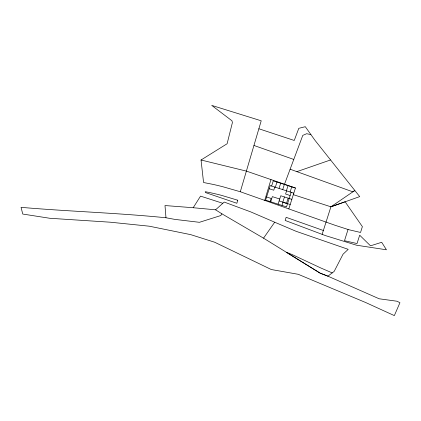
<?xml version="1.0" encoding="UTF-8"?>
<svg xmlns="http://www.w3.org/2000/svg" width="421" height="421" viewBox="0 0 421 421"><rect width="100%" height="100%" fill="white"/><g stroke="black" fill="none" stroke-linecap="round" stroke-linejoin="round"><path stroke-width="0.63" d="M240.302 191.744L261.215 120.801L211.716 105.392L231.96 120.774L232.403 122.595L227.114 143.745L201.038 159.996L203.569 182.514L212.41 184.261A178.846 124.458 18.2 0 1 223.067 186.803L240.302 191.744L335.063 225.282L348.63 229.666L360.539 232.46L362.376 226.63L345.12 201.78L330.911 206.811L293.332 194.66M264.704 200.385L270.971 179.578M271.645 185.998L273.282 180.851L295.442 188.013L288.806 208.905M270.145 201.601L271.145 198.449L266.593 196.975M274.76 187.056L273.761 190.208L269.208 188.734M270.708 201.78L272.34 196.633L279.728 199.017M275.339 187.192L276.971 182.046M279.034 188.387L280.665 183.24M278.092 204.169L280.765 195.76L291.842 199.344M282.723 189.582L284.359 184.435M282.823 202.106L284.459 196.954M286.417 190.776L288.053 185.624M281.965 205.422L282.965 202.269L287.517 203.743M286.58 190.876L285.58 194.028L290.132 195.502M286.517 203.301L288.148 198.149M290.111 191.971L291.748 186.819M291.132 192.35L286.517 206.89L265.593 200.128L270.208 185.587L293.805 193.165M348.051 229.477L344.489 240.707L357.034 243.548L359.681 235.192L370.506 245.822L381.7 242.291L386.441 249.795L356.498 245.201L325.344 235.565L285.143 220.451L286.138 217.32L323.36 230.498M322.128 234.36L330.911 206.811L354.829 190.492L352.845 191.844L290.122 169.205M284.491 184.24L302.783 135.378L306.662 133.715L310.908 134.604L315.045 140.404L359.708 196.618L330.911 206.811M165.985 217.768C117.785 212.884 69.318 211.51 21.05 207.343L22.75 214.052L49.762 218.267L110.355 222.209L149.313 226.203L190.739 234.65L214.573 242.191L271.287 269.529L298.242 274.297L365.744 302.557L394.34 315.608L399.95 302.688L396.956 301.226L379.184 298.784L327.927 276.181L320.16 273.161L263.541 238.17L221.92 213.831L220.746 215.563L199.422 222.314L174.783 219.378L165.985 217.768L164.995 205.548L193.197 207.727L200.538 196.123L222.82 203.306M263.541 238.17L274.697 222.214L296.137 231.318L348.204 249.343L343.036 254.226L334.174 271.392L327.927 276.181L320.155 273.155L286.301 252.226L292.337 254.647L320.276 267.74L332.216 272.897M193.197 207.727L215.578 209.811L224.204 202.064L250.779 211.91L274.697 222.214M296.884 171.647L330.517 159.969M201.038 159.996L246.48 171.131L295.442 188.013M279.128 200.912L290.211 204.495M258.883 128.768L294.253 140.467L298.794 128.331L305.288 126.695L310.908 134.604M253.989 145.482L293.784 159.438M215.578 209.811L221.92 213.831M237.76 200.222L236.849 203.269L205.401 192.529L205.206 191.692L209.516 192.539A167.679 116.691 18.2 0 1 221.425 195.328L237.76 200.222"/></g></svg>
